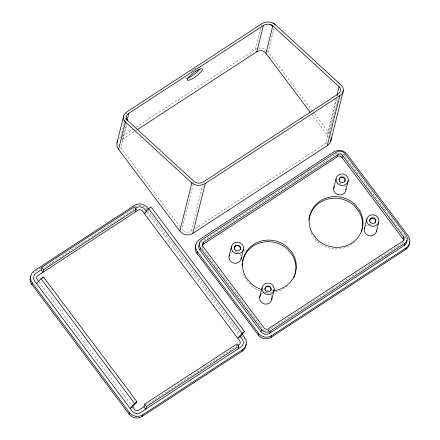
<?xml version="1.0" encoding="UTF-8"?>
<svg xmlns="http://www.w3.org/2000/svg" width="440" height="440" viewBox="0 0 440 440"><rect width="100%" height="100%" fill="white"/><g stroke="black" fill="none" stroke-linecap="round" stroke-linejoin="round"><path stroke-width="0.33" stroke-dasharray="2.2 1.65" d="M120.824 136.642L124.267 122.854M124.922 120.225L125.411 118.255M126.396 114.318L127.05 111.689M121.638 139.959L122.359 139.414L126.599 122.413M179.965 226.782L120.885 147.994L126.753 124.465M134.035 208.17L133.711 209.484L44.083 267.954M193.353 184.058L182.017 229.521L182.617 230.219A6.54 6.122 14 0 0 190.448 231.638L192.396 230.439M193.518 183.403L194.007 181.423M191.252 231.187L202.582 185.74M264.121 330.666A3.135 2.937 14 0 1 263.824 330.396L202.433 248.589L202.956 246.483M136.197 127.166L255.282 49.484L260.519 28.468M261.173 25.845L261.668 23.87M312.554 111.007L268.169 51.816L273.889 28.87M236.676 345.213L236.352 346.527L146.801 404.943M244.684 337.513L244.288 339.097L241.813 335.797M267.575 331.078L268.098 330.786L268.488 329.202M328.356 137.951A6.54 6.122 14 0 0 327.608 135.641L327.107 134.871L335.979 99.297M195.272 228.569L325.622 143.534L336.787 98.742M337.447 96.107L337.937 94.133M329.566 132.82L338.113 98.549M200.585 242.473L335.742 154.237L336.264 152.13M406.411 238.772A6.232 5.83 14 0 0 406.076 238.068L344.471 155.815L344.999 153.709M268.098 330.786L402.286 243.243L402.683 241.665M405.587 237.325L405.851 236.269M325.622 143.534L326.348 142.989A6.54 6.122 14 0 0 327.421 141.774M402.286 243.243L402.76 242.891A3.135 2.937 14 0 0 403.464 241.973M192.242 70.45L193.556 69.548M122.386 136.175L132.743 129.421M122.359 139.414L134.425 131.543M135.003 131.17L136.725 130.042M40.854 267.806L33.946 272.311A9.322 8.729 14 0 0 33.011 273.014M335.742 154.237L336.507 153.808A6.166 5.775 14 0 1 337.238 153.511M344.471 155.815L343.893 155.144A6.166 5.775 14 0 0 342.65 154.149M312.966 111.557L314.199 113.201M314.606 113.746L329.406 133.48M311.514 114.081L327.107 134.871M186.56 78.958L185.746 77.875A9.262 2.14 -36.9 0 0 186.252 78.194M147.796 210.413L240.163 333.597M146.795 211.921L239.036 334.934M39.1 282.128L131.384 405.202M202.433 248.589L202.114 248.1A3.075 2.877 14 0 1 201.872 245.894M120.389 147.235L120.885 147.994M135.108 206.41A9.262 8.668 14 0 1 146.971 209.314M118.91 138.809A9.262 8.668 14 0 1 120.665 137.302M255.282 49.484A9.262 8.668 14 0 1 257.4 48.466M258.555 48.163A9.262 8.668 14 0 1 265.529 49.429M267.399 50.913A9.262 8.668 14 0 1 268.169 51.816M330.555 135.526A9.322 8.729 14 0 1 330.913 136.631M190.344 71.934A9.262 2.14 -36.9 0 1 191.274 71.181M194.205 69.102A9.262 2.14 -36.9 0 1 197.263 67.386M197.797 67.15A9.262 2.14 -36.9 0 1 198.764 66.792M338.002 153.312A6.166 5.775 14 0 1 338.8 153.208M340.401 153.296A6.166 5.775 14 0 1 341.187 153.489M264.814 331.089A3.135 2.937 14 0 1 264.457 330.902M366.069 225.825A6.177 5.78 14 0 1 367.34 224.934M368.825 224.395A6.177 5.78 14 0 1 373.494 225.104M375.749 227.288A6.177 5.78 14 0 1 376.206 228.217M261.146 294.338A6.177 5.78 14 0 1 262.834 293.145M264.864 292.578A6.177 5.78 14 0 1 265.936 292.556M266.47 292.611A6.177 5.78 14 0 1 269.423 293.816M270.881 295.328A6.177 5.78 14 0 1 271.722 297.209M408.392 238.348A9.322 8.729 14 0 1 408.898 239.404M354.959 241.835A27.016 25.289 14 0 1 315.92 240.213L311.867 234.685A27.016 25.289 14 0 1 309.98 230.335M287.601 285.951A27.016 25.289 14 0 1 274.252 292.105M271.706 292.391A27.016 25.289 14 0 1 269.797 292.452M265.958 292.193A27.016 25.289 14 0 1 264.05 291.863M260.348 290.846A27.016 25.289 14 0 1 250.536 284.993L246.098 279.73A27.016 25.289 14 0 1 243.216 273.603M339.433 183.376A6.177 5.78 14 0 1 343.019 184.338M344.614 185.724A6.177 5.78 14 0 1 345.439 187.049M230.918 253.088A6.177 5.78 14 0 1 231.77 252.5M234.806 251.68A6.177 5.78 14 0 1 235.879 251.752M236.407 251.856A6.177 5.78 14 0 1 238.821 252.984M240.268 254.507A6.177 5.78 14 0 1 240.95 255.899M339.295 151.882A9.262 8.668 14 0 1 340.494 152.02M272.74 290.763A27.016 25.289 14 0 1 271.464 290.846M268.917 290.846A27.016 25.289 14 0 1 266.992 290.692"/><path stroke-width="0.66" d="M123.706 115.775C122.947 117.953 123.723 120.445 125.433 121.952L191.823 182.941C195.509 186.126 201.262 185.988 205.255 183.453L339.774 95.7C343.431 93.737 344.867 88.209 341.402 85.366L275.006 24.376C271.348 21.219 265.634 21.351 261.668 23.87L126.121 112.376L124.63 113.966L123.706 115.775L116.958 142.863M246.032 344.493A9.262 8.668 14 0 1 242.215 351.186L142.076 416.51A9.322 8.729 14 0 1 129.102 414.161L31.862 284.482L32.252 282.898A9.322 8.729 14 0 1 34.342 270.732L134.481 205.403A9.262 8.668 14 0 1 147.367 207.735L148.605 209.385M145.299 212.9L144.298 213.549L148.561 208.56L151.058 206.938L244.53 331.595L240.268 336.578L242.611 339.796A6.166 5.775 14 0 1 241.423 346.731L139.975 412.907A6.232 5.83 14 0 1 132.512 411.56L34.32 280.61A6.232 5.83 14 0 1 35.519 273.609L41.212 269.83L41.866 267.19L134.365 206.85L136.169 209.253L135.509 211.888L37.637 275.781A3.135 2.937 14 0 0 37.032 279.307L38.753 281.666M136.169 209.253L43.692 269.627L43.032 272.261L41.212 269.83M125.29 122.513L124.168 120.395M124.652 121.528L124.729 121.209M331.117 137.764A9.322 8.729 14 0 1 327.316 145.646L192.797 233.398A9.322 8.729 14 0 1 179.828 231.055L118.591 149.391L125.433 121.952M127.089 120.357C125.576 117.97 126.33 114.626 128.882 113.256L263.351 25.537C266.156 23.716 270.237 23.617 272.822 25.894L339.097 86.779C341.611 88.787 340.577 92.752 337.937 94.133L203.566 181.786C200.734 183.623 196.614 183.728 194.007 181.423L127.732 120.544L126.511 118.784M127.089 120.45L128.882 113.256M129.102 414.161L129.498 412.583L32.252 282.898M179.828 231.055L191.823 182.941M36.608 283.756L40.986 278.69L43.483 277.062L137.005 401.786L132.621 406.846L134.756 409.629A3.135 2.937 14 0 0 138.512 410.306L143.93 406.819L144.59 404.184L237.006 343.893L238.81 346.297L238.15 348.931M142.076 416.51L142.466 414.931L242.611 349.602A9.262 8.668 14 0 0 244.684 337.513L242.209 334.213M238.81 346.297L146.388 406.588L145.734 409.222L143.93 406.819M192.797 233.398L205.255 183.453M196.933 253.27L197.329 251.686A9.262 8.668 14 0 1 199.403 239.597L334.02 151.778A9.262 8.668 14 0 1 346.902 154.11L408.139 235.774A9.322 8.729 14 0 1 406.054 247.946L405.658 249.524L271.139 337.277A9.322 8.729 14 0 1 258.17 334.934L196.933 253.27A9.262 8.668 14 0 1 195.993 244.585M406.786 240.268A6.232 5.83 14 0 1 404.877 245.069L269.044 333.674A6.232 5.83 14 0 1 261.58 332.327L199.881 250.14L200.404 248.028L199.925 247.297A6.166 5.775 14 0 1 201.113 240.361L337.029 151.696A6.166 5.775 14 0 1 344.421 153.032L406.599 235.961A6.232 5.83 14 0 1 405.4 242.957L269.566 331.568A6.232 5.83 14 0 1 262.108 330.22L200.404 248.028M202.197 245.218A3.075 2.877 14 0 1 202.703 244.646L203.17 244.299L203.693 242.187L338.498 154.297A3.075 2.877 14 0 1 342.177 154.963L403.887 237.259A3.135 2.937 14 0 1 403.282 240.785L268.103 328.966A3.135 2.937 14 0 1 264.346 328.29L202.637 245.993A3.075 2.877 14 0 1 203.231 242.539L203.693 242.187M137.302 129.668L256.828 51.694L263.351 25.537M272.179 25.383L272.079 25.773L270.793 24.662M274.18 23.716L274.098 24.035L273.235 23.15M310.288 112.437L265.975 53.35L272.822 25.894M274.868 24.937L275.006 24.376M229.075 256.058L231.44 246.576M241.093 258.902L243.458 249.42M242.215 351.186L242.611 349.602M259.622 297.468L261.987 287.986M258.17 334.934L258.566 333.35L197.329 251.686M260.997 331.645L261.525 329.538M271.838 299.222L274.203 289.735M269.814 333.24L270.341 331.133M271.139 337.277L271.535 335.698L406.054 247.946M336.963 95.343L339.097 86.779M327.316 145.646L339.774 95.7M330.776 141.157L343.365 90.635M203.17 244.299L337.458 156.695L337.986 154.583M333.68 188.326L336.045 178.838M403.722 240.477A3.135 2.937 14 0 0 403.359 239.365L342.034 157.52L342.562 155.413M345.901 190.031L348.266 180.543M364.485 228.382L366.85 218.895M376.376 231.704L378.741 222.216A6.177 5.78 14 0 0 371.19 214.913A6.177 5.78 14 0 0 368.456 224.543A6.177 5.78 14 0 0 378.741 222.216M403.035 238.871L403.563 236.764M404.173 245.597L404.695 243.485M244.53 331.595L242.039 333.218L237.776 338.206L240.268 336.578M42.603 278.075L43.483 277.062M137.005 401.786L134.508 403.409L130.13 408.474L132.621 406.846M135.207 208.511L136.967 207.427A6.166 5.775 14 0 1 144.353 208.764L146.421 211.426M135.509 211.888L138.43 210.029A3.075 2.877 14 0 1 142.114 210.694L239.899 341.099A3.075 2.877 14 0 1 239.305 344.553L237.842 345.554M256.828 51.694L257.62 51.249A6.479 6.061 14 0 1 265.381 52.652L265.975 53.35M337.458 156.695L337.97 156.404A3.075 2.877 14 0 1 341.655 157.075L342.034 157.52M270.424 24.552L270.776 24.734M272.839 22.974L273.213 23.238M148.561 208.56L242.039 333.218M41.866 267.19L43.692 269.627M144.59 404.184L146.388 406.588M40.986 278.69L134.508 403.409M199.881 250.14L199.397 249.403A6.166 5.775 14 0 1 198.919 244.976M124.014 120.059L124.146 120.478M126.423 118.487L126.489 118.855M142.466 414.931A9.322 8.729 14 0 1 129.498 412.583M31.862 284.482A9.322 8.729 14 0 1 30.91 275.737M118.591 149.391A9.262 8.668 14 0 1 117.645 140.707M199.87 69.025A9.262 2.14 -36.9 0 1 194.172 74.344L192.209 75.691A9.262 2.14 -36.9 0 1 187.649 78.001M199.199 244.272A6.166 5.775 14 0 1 199.573 243.617M234.284 247.973A3.086 2.888 14 0 1 238.2 245.768A3.086 2.888 14 0 1 240.125 249.788M264.902 289.591A3.086 2.888 14 0 1 268.45 286.539A3.086 2.888 14 0 1 270.771 290.653M271.821 297.709A6.177 5.78 14 0 1 264.198 303.919A6.177 5.78 14 0 1 260.81 294.718M376.585 230.208A6.177 5.78 14 0 1 369.116 235.67A6.177 5.78 14 0 1 364.848 227.441M274.016 290.62A27.016 25.289 14 0 0 292.292 252.819L287.848 247.549A27.016 25.289 14 0 0 252.379 245.316A27.016 25.289 14 0 0 246.494 278.146L250.932 283.415A27.016 25.289 14 0 0 261.971 289.658M271.535 335.698A9.322 8.729 14 0 1 258.566 333.35M409.459 241.643A9.322 8.729 14 0 1 405.658 249.524M295.02 274.302A27.016 25.289 14 0 1 293.623 278.031M242.088 265.705A27.016 25.289 14 0 1 242.22 263.714M242.517 261.745A27.016 25.289 14 0 1 260.596 242.71A27.016 25.289 14 0 1 287.458 249.134L291.896 254.397A27.016 25.289 14 0 1 295.191 273.669M308.952 219.808A27.016 25.289 14 0 1 309.777 215.914M309.975 215.287A27.016 25.289 14 0 1 355.443 206.91L359.502 212.438A27.016 25.289 14 0 1 361.389 231.836M369.606 221.293A3.086 2.888 14 0 1 373.543 218.334A3.086 2.888 14 0 1 375.05 222.987M345.928 189.019A6.177 5.78 14 0 1 338.811 194.876A6.177 5.78 14 0 1 334.07 186.868M241.23 257.4A6.177 5.78 14 0 1 234.025 263.164A6.177 5.78 14 0 1 229.4 255.101M338.987 179.669A3.086 2.888 14 0 1 342.903 177.469A3.086 2.888 14 0 1 344.828 181.489M195.828 71.264L193.864 72.617A9.262 2.14 -36.9 0 0 187.308 79.739A9.262 2.14 -36.9 0 0 193.831 77.858L195.795 76.505A9.262 2.14 -36.9 0 0 202.351 69.383A9.262 2.14 -36.9 0 0 195.828 71.264M359.898 210.854L355.839 205.326A27.016 25.289 14 0 0 320.54 200.805A27.016 25.289 14 0 0 312.257 233.101L316.316 238.634A27.016 25.289 14 0 0 351.615 243.155A27.016 25.289 14 0 0 359.898 210.854M265.601 290.488A3.086 2.888 14 0 0 270.903 290.131A3.086 2.888 14 0 0 267.779 285.967A3.086 2.888 14 0 0 265.601 290.488M234.955 249.623A3.086 2.888 14 0 0 240.257 249.266A3.086 2.888 14 0 0 237.138 245.102A3.086 2.888 14 0 0 234.955 249.623M263.252 292.298A6.177 5.78 14 0 0 273.801 291.192A6.177 5.78 14 0 0 267.228 283.091A6.177 5.78 14 0 0 263.252 292.298M232.265 250.971A6.177 5.78 14 0 0 242.913 250.828A6.177 5.78 14 0 0 237.171 242.193A6.177 5.78 14 0 0 232.265 250.971M370.304 222.184A3.086 2.888 14 0 0 375.601 221.826A3.086 2.888 14 0 0 372.482 217.663A3.086 2.888 14 0 0 370.304 222.184M337.326 183.15A6.177 5.78 14 0 0 347.87 182.001A6.177 5.78 14 0 0 341.264 173.927A6.177 5.78 14 0 0 337.326 183.15M339.658 181.319A3.086 2.888 14 0 0 344.96 180.961A3.086 2.888 14 0 0 341.841 176.798A3.086 2.888 14 0 0 339.658 181.319"/></g></svg>
